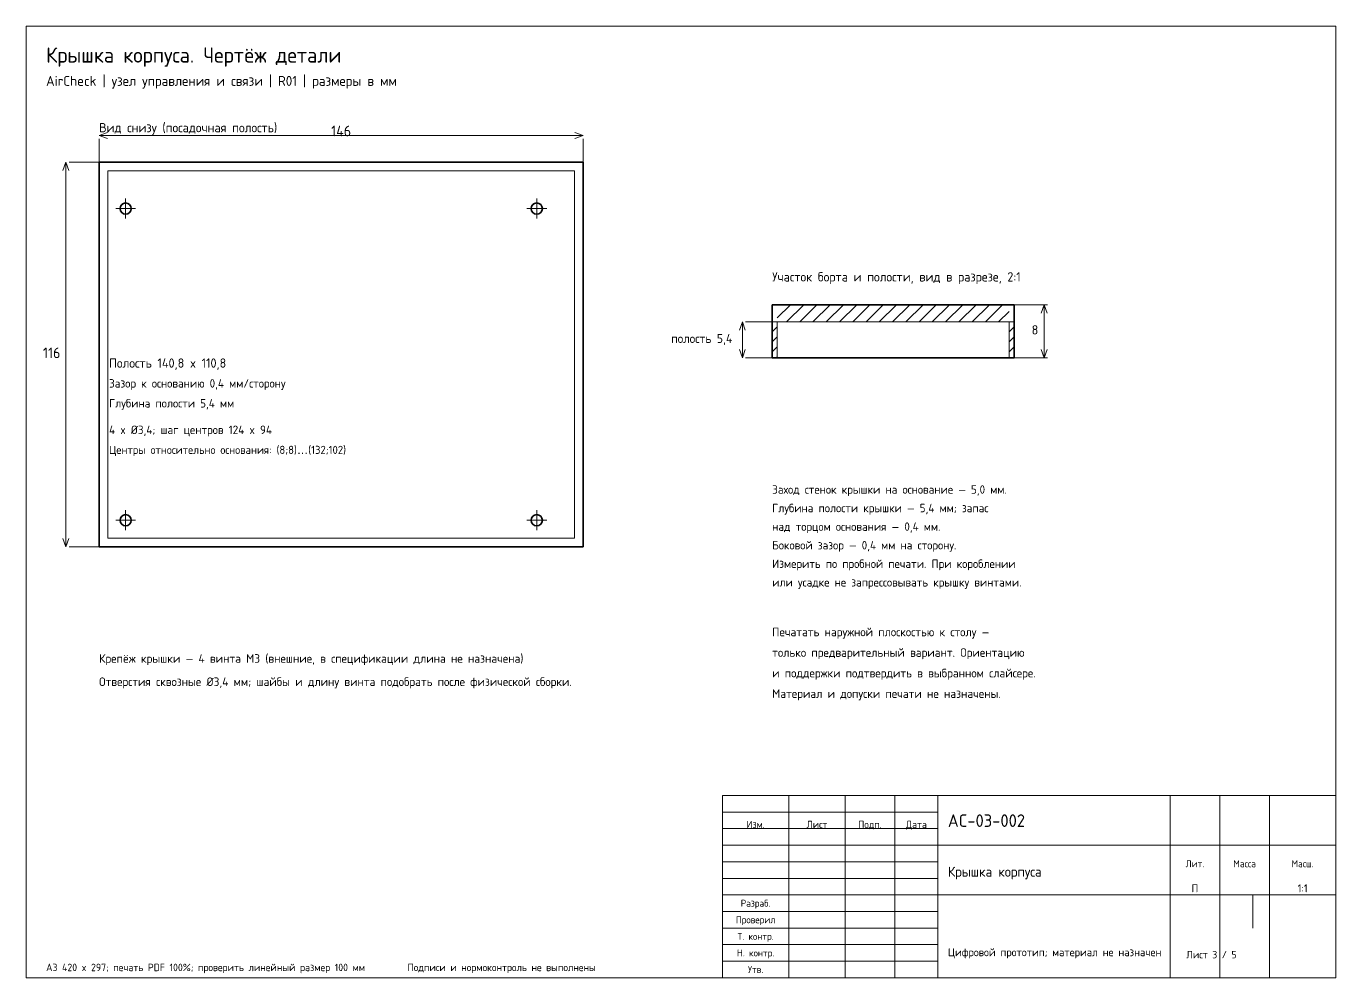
# Model space of a CAD drawing. Header units: millimetres. Extents: x 20 to 2191, y 5 to 292.
# Drawn here: x 908 to 1303, y 5 to 292 of the extents above; entities that cross this region are included whole.
import ezdxf
from ezdxf.enums import TextEntityAlignment as Align

# ---------------------------------------------------------------- set-up
doc = ezdxf.new("R2010")
doc.units = ezdxf.units.MM
doc.linetypes.add('CENTER', pattern=[11, 7, -1.5, 1, -1.5])
for name, color, linetype, lineweight in [('CENTER', 7, 'CENTER', 13), ('DIM', 7, 'CONTINUOUS', 13), ('DIMTEXT', 7, 'CONTINUOUS', 13), ('FRAME', 7, 'CONTINUOUS', 18), ('OUT', 7, 'CONTINUOUS', 35), ('TEXT', 7, 'CONTINUOUS', 13), ('THIN', 7, 'CONTINUOUS', 18), ('TITLE', 7, 'CONTINUOUS', 25)]:
    doc.layers.add(name, color=color, linetype=linetype, lineweight=lineweight)
doc.styles.add('AC03GOST', font='GOST_BU.ttf')

msp = doc.modelspace()

# ---------------------------------------------------------------- linework, layer by layer
at = {"layer": 'CENTER'}
for p, q in [((935, 237), (941, 237)), ((938, 234), (938, 240)), ((1059, 237), (1065, 237)), ((1062, 234), (1062, 240)), ((935, 143), (941, 143)), ((938, 140), (938, 146)), ((1059, 143), (1065, 143)), ((1062, 140), (1062, 146))]:
    msp.add_line(p, q, dxfattribs=at)
at = {"layer": 'DIM'}
for p, q in [((930, 259), (932.5, 259.9)), ((930, 259), (1076, 259)), ((930, 259), (932.5, 258.1)), ((930, 251), (930, 258)), ((1076, 259), (1073.5, 259.9)), ((1076, 259), (1073.5, 258.1)), ((1076, 251), (1076, 258)), ((920, 251), (919.1, 248.5)), ((920, 135), (920, 251)), ((920, 251), (920.9, 248.5)), ((930, 251), (921, 251)), ((1206, 208), (1216, 208)), ((1215, 208), (1214.1, 205.5)), ((1215, 192), (1215, 208)), ((1215, 208), (1215.9, 205.5)), ((1124, 202.8), (1123.1, 200.3)), ((1124, 192), (1124, 202.8)), ((1124, 202.8), (1124.9, 200.3)), ((1133, 202.8), (1125, 202.8)), ((1124, 192), (1123.1, 194.5)), ((1124, 192), (1124.9, 194.5)), ((1215, 192), (1214.1, 194.5)), ((1215, 192), (1215.9, 194.5)), ((1133, 192), (1125, 192)), ((1206, 192), (1216, 192)), ((920, 135), (919.1, 137.5)), ((920, 135), (920.9, 137.5)), ((930, 135), (921, 135))]:
    msp.add_line(p, q, dxfattribs=at)
at = {"layer": 'FRAME'}
for p, q in [((1303, 292), (908, 292)), ((908, 292), (908, 5)), ((1303, 5), (1303, 292)), ((1303, 60), (1118, 60)), ((1118, 60), (1118, 5)), ((1138, 5), (1138, 60)), ((1155, 5), (1155, 60)), ((1170, 5), (1170, 60)), ((1183, 5), (1183, 60)), ((1253, 5), (1253, 60)), ((1268, 5), (1268, 60)), ((1283, 5), (1283, 60)), ((1303, 5), (1303, 60)), ((1118, 55), (1183, 55)), ((1118, 50), (1183, 50)), ((1118, 45), (1183, 45)), ((1183, 45), (1303, 45)), ((1253, 5), (1253, 45)), ((1268, 30), (1268, 45)), ((1283, 30), (1283, 45)), ((1118, 40), (1183, 40)), ((1118, 35), (1183, 35)), ((1118, 30), (1183, 30)), ((1183, 30), (1303, 30)), ((1278, 20), (1278, 30)), ((1118, 25), (1183, 25)), ((1118, 20), (1183, 20)), ((1118, 15), (1183, 15)), ((1118, 10), (1183, 10)), ((908, 5), (1303, 5)), ((1118, 5), (1303, 5))]:
    msp.add_line(p, q, dxfattribs=at)
at = {"layer": 'OUT'}
for p, q in [((1076, 251), (930, 251)), ((930, 251), (930, 135)), ((1076, 135), (1076, 251)), ((1206, 208), (1133, 208)), ((1133, 208), (1133, 192)), ((1206, 192), (1206, 208)), ((1133, 192), (1206, 192)), ((930, 135), (1076, 135))]:
    msp.add_line(p, q, dxfattribs=at)
for centre in [(938, 237), (1062, 237), (938, 143), (1062, 143)]:
    msp.add_circle(centre, 1.7, dxfattribs=at)
at = {"layer": 'THIN'}
for p, q in [((1073.4, 248.4), (932.6, 248.4)), ((932.6, 248.4), (932.6, 137.6)), ((1073.4, 137.6), (1073.4, 248.4)), ((1134.5, 204), (1138.5, 208)), ((1137.3, 202.8), (1142.5, 208)), ((1141.3, 202.8), (1146.5, 208)), ((1145.3, 202.8), (1150.5, 208)), ((1149.3, 202.8), (1154.5, 208)), ((1153.3, 202.8), (1158.5, 208)), ((1157.3, 202.8), (1162.5, 208)), ((1161.3, 202.8), (1166.5, 208)), ((1165.3, 202.8), (1170.5, 208)), ((1169.3, 202.8), (1174.5, 208)), ((1173.3, 202.8), (1178.5, 208)), ((1177.3, 202.8), (1182.5, 208)), ((1181.3, 202.8), (1186.5, 208)), ((1185.3, 202.8), (1190.5, 208)), ((1189.3, 202.8), (1194.5, 208)), ((1193.3, 202.8), (1198.5, 208)), ((1197.3, 202.8), (1202.5, 208)), ((1204.5, 206), (1201.3, 202.8)), ((1133, 202.8), (1206, 202.8)), ((1204.5, 202.8), (1134.5, 202.8)), ((1134.5, 202.8), (1134.5, 192)), ((1204.5, 192), (1204.5, 202.8)), ((1133, 199.8), (1134.5, 201.3)), ((1133, 196.8), (1134.5, 198.3)), ((1204.5, 199.8), (1206, 201.3)), ((1204.5, 196.8), (1206, 198.3)), ((1133, 193.8), (1134.5, 195.3)), ((1204.5, 193.8), (1206, 195.3)), ((1134.5, 192.3), (1134.2, 192)), ((1134.5, 192), (1204.5, 192)), ((1206, 192.3), (1205.7, 192)), ((932.6, 137.6), (1073.4, 137.6))]:
    msp.add_line(p, q, dxfattribs=at)

# ---------------------------------------------------------------- texts
at = {"layer": 'DIMTEXT', "style": 'AC03GOST'}
msp.add_text('146', height=3.2, dxfattribs=at).set_placement((1003, 260.4), align=Align.MIDDLE_CENTER)
for s, height, p in [('8', 2.8, (1211.26, 199.02)), ('полость 5,4', 2.7, (1102.52, 196.46)), ('116', 3.2, (913.06, 191.88))]:
    msp.add_text(s, height=height, dxfattribs=at).set_placement(p)
at = {"layer": 'TEXT', "style": 'AC03GOST'}
for s, height, p in [('AirCheck | узел управления и связи | R01 | размеры в мм', 3, (914, 274)), ('Вид снизу (посадочная полость)', 2.8, (930, 260)), ('Участок борта и полости, вид в разрезе, 2:1', 2.8, (1133, 215)), ('Полость 140,8 x 110,8', 2.8, (933, 189)), ('Зазор к основанию 0,4 мм/сторону', 2.55, (933, 183)), ('Глубина полости 5,4 мм', 2.55, (933, 177)), ('4 x Ø3,4; шаг центров 124 x 94', 2.55, (933, 169)), ('Центры относительно основания: (8;8)…(132;102)', 2.45, (933, 163)), ('Заход стенок крышки на основание — 5,0 мм.', 2.55, (1133, 151)), ('Глубина полости крышки — 5,4 мм; запас', 2.55, (1133, 145.4)), ('над торцом основания — 0,4 мм.', 2.55, (1133, 139.8)), ('Боковой зазор — 0,4 мм на сторону.', 2.55, (1133, 134.2)), ('Измерить по пробной печати. При короблении', 2.55, (1133, 128.6)), ('или усадке не запрессовывать крышку винтами.', 2.55, (1133, 123)), ('Печатать наружной плоскостью к столу —', 2.6, (1133, 108)), ('Крепёж крышки — 4 винта М3 (внешние, в спецификации длина не назначена)', 2.6, (930, 100)), ('только предварительный вариант. Ориентацию', 2.6, (1133, 101.8)), ('Отверстия сквозные Ø3,4 мм; шайбы и длину винта подобрать после физической сборки.', 2.6, (930, 93)), ('и поддержки подтвердить в выбранном слайсере.', 2.6, (1133, 95.6)), ('Материал и допуски печати не назначены.', 2.6, (1133, 89.4)), ('Крышка корпуса', 3, (1186, 35.5)), ('Цифровой прототип; материал не назначен', 2.4, (1186, 11.5)), ('А3 420 x 297; печать PDF 100%; проверить линейный размер 100 мм', 2.25, (914, 7)), ('Подписи и нормоконтроль не выполнены', 2.25, (1023, 7))]:
    msp.add_text(s, height=height, dxfattribs=at).set_placement(p)
for s, height, p in [('Изм.', 2.2, (1128, 51.25)), ('Лист', 2.2, (1146.5, 51.25)), ('Подп.', 2.2, (1162.5, 51.25)), ('Дата', 2.2, (1176.5, 51.25)), ('Лит.', 2.1, (1260.5, 39.4)), ('Масса', 2.1, (1275.5, 39.4)), ('Масш.', 2.1, (1293, 39.4)), ('П', 2.4, (1260.5, 32)), ('1:1', 2.4, (1293, 32)), ('Разраб.', 2.1, (1128, 27.5)), ('Проверил', 2.1, (1128, 22.5)), ('Т. контр.', 2.1, (1128, 17.5)), ('Н. контр.', 2.1, (1128, 12.5)), ('Лист 3 / 5', 2.25, (1265.5, 12)), ('Утв.', 2.1, (1128, 7.5))]:
    msp.add_text(s, height=height, dxfattribs=at).set_placement(p, align=Align.MIDDLE_CENTER)
at = {"layer": 'TITLE', "style": 'AC03GOST'}
for s, height, p in [('Крышка корпуса. Чертёж детали', 4.6, (914, 281)), ('AC-03-002', 3.8, (1186, 50.5))]:
    msp.add_text(s, height=height, dxfattribs=at).set_placement(p)

doc.saveas('drawing.dxf')
